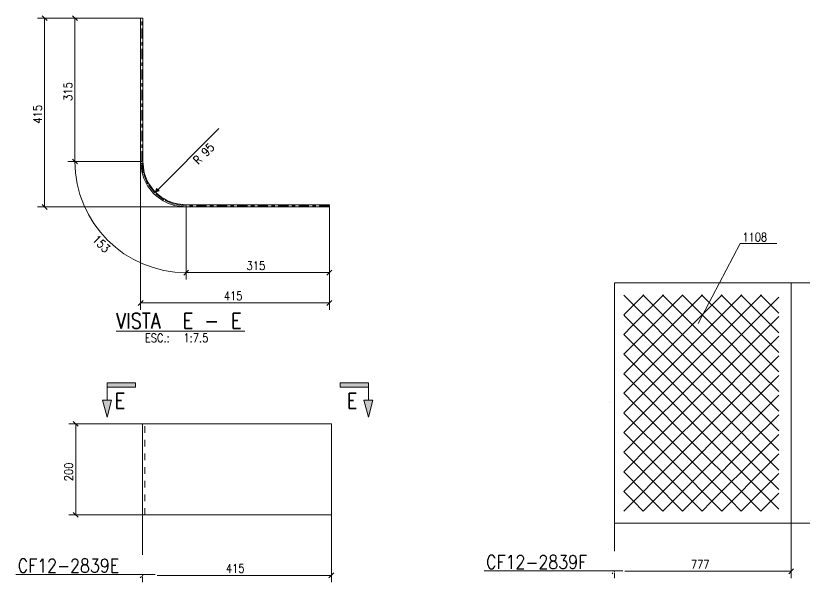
# Model space of a CAD drawing. Header units: millimetres. Extents: x 2 to 846, y 5 to 599.
# Drawn here: x 241.8 to 472.9, y 220.6 to 386.6 of the extents above; entities that cross this region are included whole.
import ezdxf

# ---------------------------------------------------------------- set-up
doc = ezdxf.new("R2010")
doc.units = ezdxf.units.MM
for name, pattern in [('XKITLINE00', [0]), ('XKITLINE02', [4, 2, -2]), ('XKITLINE03', [6, 3, -1, 1, -1])]:
    doc.linetypes.add(name, pattern=pattern)
for name, color, linetype, lineweight in [('Corte', 7, 'Continuous', 0), ('Cota', 4, 'Continuous', 0), ('Marca da peça', 2, 'Continuous', 0), ('Objeto gráfico', 3, 'Continuous', 0), ('Outro tipo de objeto', 7, 'Continuous', 0), ('Peça', 2, 'Continuous', 0), ('Texto', 7, 'Continuous', 0)]:
    doc.layers.add(name, color=color, linetype=linetype, lineweight=lineweight)
doc.styles.add('ROMANS', font='ROMANS__.TTF')
doc.styles.add('SIMPLEX', font='SIMPLEX_.TTF')

# ---------------------------------------------------------------- blocks, each defined once
blk = doc.blocks.new('*A44')
at = {"layer": 'Peça', "color": 4, "linetype": 'XKITLINE00', "lineweight": 0}
for p, q in [((334.29, 266.96), (278.95, 266.96)), ((278.95, 266.96), (278.95, 240.3)), ((334.29, 266.96), (334.29, 240.3)), ((278.95, 240.3), (334.29, 240.3))]:
    blk.add_line(p, q, dxfattribs=at)
at = {"layer": 'Peça', "color": 7, "linetype": 'XKITLINE02', "lineweight": 0}
blk.add_line((279.59, 240.3), (279.59, 266.96), dxfattribs=at)
blk = doc.blocks.new('*A45')
at = {"layer": 'Peça', "color": 4, "linetype": 'XKITLINE00', "lineweight": 0}
for p, q in [((278.36, 343.85), (278.36, 385.85)), ((278.36, 385.85), (279, 385.85)), ((279, 385.85), (279, 343.85)), ((278.36, 343.85), (278.82, 340.4)), ((279.43, 340.56), (279, 343.85)), ((288.24, 330.97), (291.7, 330.52)), ((291.7, 331.15), (288.41, 331.58)), ((291.7, 331.15), (333.7, 331.15)), ((333.7, 330.52), (291.7, 330.52)), ((333.7, 331.15), (333.7, 330.52))]:
    blk.add_line(p, q, dxfattribs=at)
at = {"layer": 'Peça', "color": 7, "linetype": 'XKITLINE03', "lineweight": 0}
for p, q in [((278.68, 343.85), (278.68, 385.85)), ((279.12, 340.48), (278.68, 343.85)), ((280.42, 337.34), (279.12, 340.48)), ((282.49, 334.65), (280.42, 337.34)), ((285.19, 332.58), (282.49, 334.65)), ((288.33, 331.28), (285.19, 332.58)), ((291.7, 330.83), (288.33, 331.28)), ((333.7, 330.83), (291.7, 330.83))]:
    blk.add_line(p, q, dxfattribs=at)
at = {"layer": 'Peça', "color": 4, "linetype": 'XKITLINE00', "lineweight": 0}
for radius in [13.33, 12.7]:
    blk.add_arc((291.7, 343.85), radius, 195, 255, dxfattribs=at)
blk = doc.blocks.new('*A47')
at = {"layer": 'Peça', "color": 4, "linetype": 'XKITLINE00', "lineweight": 0}
for p, q in [((417.24, 237.89), (417.24, 308.34)), ((469.04, 308.34), (417.24, 308.34)), ((469.04, 308.34), (469.04, 237.89)), ((469.04, 237.89), (417.24, 237.89))]:
    blk.add_line(p, q, dxfattribs=at)
at = {"layer": 'Peça', "color": 7, "linetype": 'XKITLINE00', "lineweight": 0}
blk.add_line((415.79, 273.11), (415.79, 273.11), dxfattribs=at)
blk = doc.blocks.new('*A60')
at = {"layer": 'Objeto gráfico', "color": 2, "linetype": 'XKITLINE00', "lineweight": 0}
for p, q in [((419.96, 298.91), (425.85, 304.8)), ((423.28, 301.33), (419.96, 304.65)), ((422.38, 295.58), (431.6, 304.8)), ((425.25, 292.71), (437.34, 304.8)), ((426.16, 304.2), (425.56, 304.8)), ((440.3, 290.06), (426.16, 304.2)), ((428.12, 289.83), (442.27, 303.97)), ((443.17, 292.93), (431.31, 304.8)), ((446.05, 295.81), (437.05, 304.8)), ((442.27, 303.97), (443.09, 304.8)), ((448.92, 298.68), (442.8, 304.8)), ((445.14, 301.1), (448.84, 304.8)), ((448.01, 298.23), (454.58, 304.8)), ((451.79, 301.55), (448.55, 304.8)), ((450.89, 295.35), (460.33, 304.8)), ((453.76, 292.48), (465.42, 304.14)), ((454.67, 304.43), (454.3, 304.8)), ((465.42, 293.68), (454.67, 304.43)), ((465.42, 299.42), (460.04, 304.8)), ((437.42, 287.18), (423.28, 301.33)), ((431, 286.96), (445.14, 301.1)), ((465.42, 287.93), (451.79, 301.55)), ((420.41, 298.45), (419.96, 298.91)), ((434.55, 284.31), (420.41, 298.45)), ((433.87, 284.08), (448.01, 298.23)), ((463.06, 284.54), (448.92, 298.68)), ((456.64, 289.61), (465.42, 298.39)), ((419.96, 293.16), (422.38, 295.58)), ((436.75, 281.21), (450.89, 295.35)), ((460.19, 281.66), (446.05, 295.81)), ((431.68, 281.44), (419.96, 293.16)), ((419.96, 287.41), (425.25, 292.71)), ((439.62, 278.34), (453.76, 292.48)), ((457.31, 278.79), (443.17, 292.93)), ((459.51, 286.73), (465.42, 292.64)), ((419.96, 281.66), (428.12, 289.83)), ((454.44, 275.92), (440.3, 290.06)), ((442.49, 275.46), (456.64, 289.61)), ((428.8, 278.56), (419.96, 287.41)), ((419.96, 275.92), (431, 286.96)), ((451.57, 273.04), (437.42, 287.18)), ((445.37, 272.59), (459.51, 286.73)), ((462.38, 283.86), (465.42, 286.89)), ((448.69, 270.17), (434.55, 284.31)), ((465.42, 282.18), (463.06, 284.54)), ((419.96, 270.17), (433.87, 284.08)), ((448.24, 269.72), (462.38, 283.86)), ((425.93, 275.69), (419.96, 281.66)), ((422.6, 267.07), (436.75, 281.21)), ((445.82, 267.29), (431.68, 281.44)), ((451.11, 266.84), (465.26, 280.98)), ((465.42, 276.43), (460.19, 281.66)), ((465.26, 280.98), (465.42, 281.15)), ((425.48, 264.2), (439.62, 278.34)), ((442.95, 264.42), (428.8, 278.56)), ((465.42, 270.69), (457.31, 278.79)), ((423.06, 272.82), (419.96, 275.92)), ((440.07, 261.55), (425.93, 275.69)), ((428.35, 261.32), (442.49, 275.46)), ((453.99, 263.97), (465.42, 275.4)), ((465.42, 264.94), (454.44, 275.92)), ((437.2, 258.67), (423.06, 272.82)), ((465.42, 259.19), (451.57, 273.04)), ((431.22, 258.45), (445.37, 272.59)), ((420.18, 269.94), (419.96, 270.17)), ((434.32, 255.8), (420.18, 269.94)), ((434.1, 255.57), (448.24, 269.72)), ((462.84, 256.03), (448.69, 270.17)), ((456.86, 261.1), (465.42, 269.65)), ((419.96, 264.42), (422.6, 267.07)), ((436.97, 252.7), (451.11, 266.84)), ((459.96, 253.15), (445.82, 267.29)), ((431.45, 252.93), (419.96, 264.42)), ((419.96, 258.67), (425.48, 264.2)), ((439.85, 249.83), (453.99, 263.97)), ((457.09, 250.28), (442.95, 264.42)), ((459.74, 258.22), (465.42, 263.9)), ((419.96, 252.93), (428.35, 261.32)), ((454.21, 247.41), (440.07, 261.55)), ((442.72, 246.95), (456.86, 261.1)), ((428.58, 250.05), (419.96, 258.67)), ((419.96, 247.18), (431.22, 258.45)), ((451.34, 244.53), (437.2, 258.67)), ((445.59, 244.08), (459.74, 258.22)), ((462.61, 255.35), (465.42, 258.16)), ((419.96, 241.43), (434.1, 255.57)), ((448.47, 241.66), (434.32, 255.8)), ((448.69, 241.43), (462.61, 255.35)), ((465.42, 253.44), (462.84, 256.03)), ((425.7, 247.18), (419.96, 252.93)), ((425.7, 241.43), (436.97, 252.7)), ((442.95, 241.43), (431.45, 252.93)), ((454.44, 241.43), (465.42, 252.41)), ((465.42, 247.7), (459.96, 253.15)), ((437.2, 241.43), (428.58, 250.05)), ((431.45, 241.43), (439.85, 249.83)), ((465.42, 241.95), (457.09, 250.28)), ((460.19, 241.43), (454.21, 247.41)), ((422.83, 244.31), (419.96, 247.18)), ((431.45, 241.43), (425.7, 247.18)), ((437.2, 241.43), (442.72, 246.95)), ((460.19, 241.43), (465.42, 246.66)), ((425.7, 241.43), (422.83, 244.31)), ((442.95, 241.43), (445.59, 244.08)), ((454.44, 241.43), (451.34, 244.53)), ((448.69, 241.43), (448.47, 241.66))]:
    blk.add_line(p, q, dxfattribs=at)
blk = doc.blocks.new('*A221')
at = {"layer": 'Cota', "color": 7, "linetype": 'XKITLINE00', "lineweight": 0}
for p, q in [((278.95, 240.3), (278.95, 228.62)), ((334.29, 240.3), (334.29, 220.56)), ((278.61, 222.22), (278.24, 221.85)), ((278.95, 222.22), (278.95, 220.56)), ((283.24, 222.56), (334.29, 222.56)), ((334.99, 223.27), (333.58, 221.85))]:
    blk.add_line(p, q, dxfattribs=at)
at = {"layer": 'Cota', "color": 3}
for p in [(278.95, 222.56), (334.29, 222.56)]:
    blk.add_point(p, dxfattribs=at)
at = {"layer": 'Cota', "color": 3, "style": 'SIMPLEX', "width": 0.85}
blk.add_text('415', height=2.5, dxfattribs=at).set_placement((303.37, 223.36))
blk = doc.blocks.new('*A222')
at = {"layer": 'Cota', "color": 7, "linetype": 'XKITLINE00', "lineweight": 0}
for p, q in [((278.95, 266.96), (257.3, 266.96)), ((258.64, 267.67), (260.06, 266.26)), ((259.35, 240.3), (259.35, 266.96)), ((258.64, 241), (260.06, 239.59)), ((278.95, 240.3), (257.3, 240.3))]:
    blk.add_line(p, q, dxfattribs=at)
at = {"layer": 'Cota', "color": 3}
for p in [(259.35, 266.96), (259.35, 240.3)]:
    blk.add_point(p, dxfattribs=at)
at = {"layer": 'Cota', "color": 3, "style": 'SIMPLEX', "width": 0.85}
blk.add_text('200', height=2.5, rotation=90.0002, dxfattribs=at).set_placement((258.55, 250.15))
blk = doc.blocks.new('*A223')
at = {"layer": 'Corte'}
for points in [[(268.52, 277.71), (268.52, 278.96), (276.86, 278.96)], [(276.86, 277.71), (268.52, 277.71), (276.86, 278.96)], [(336.81, 277.71), (336.81, 278.96), (345.14, 278.96)], [(345.14, 277.71), (336.81, 277.71), (345.14, 278.96)], [(268.52, 268.96), (267.18, 273.96), (269.86, 273.96)], [(345.14, 268.96), (343.8, 273.96), (346.48, 273.96)]]:
    blk.add_hatch(color=6, dxfattribs=at).paths.add_polyline_path(points, flags=17)
at = {"layer": 'Corte', "color": 6, "linetype": 'XKITLINE00', "lineweight": 0}
for p, q in [((268.52, 278.96), (276.86, 278.96)), ((268.52, 278.96), (268.52, 273.96)), ((276.86, 277.71), (268.52, 277.71)), ((276.86, 278.96), (276.86, 277.71)), ((345.14, 278.96), (336.81, 278.96)), ((336.81, 278.96), (336.81, 277.71)), ((336.81, 277.71), (345.14, 277.71)), ((345.14, 278.96), (345.14, 273.96)), ((267.18, 273.96), (269.86, 273.96)), ((268.52, 268.96), (267.18, 273.96)), ((268.52, 268.96), (269.86, 273.96)), ((346.48, 273.96), (343.8, 273.96)), ((345.14, 268.96), (343.8, 273.96)), ((345.14, 268.96), (346.48, 273.96))]:
    blk.add_line(p, q, dxfattribs=at)
at = {"layer": 'Corte', "color": 4, "style": 'ROMANS', "width": 0.85}
for p in [(270.77, 271.46), (338.8, 271.46)]:
    blk.add_text('E', height=4.5, dxfattribs=at).set_placement(p)
blk = doc.blocks.new('*A224')
at = {"layer": 'Texto', "color": 4, "linetype": 'XKITLINE00', "lineweight": 0}
blk.add_line((241.78, 222.82), (282.64, 222.82), dxfattribs=at)
at = {"layer": 'Texto', "color": 4, "style": 'ROMANS', "width": 0.85}
blk.add_text('CF12-2839E', height=4, dxfattribs=at).set_placement((242.38, 223.42))
blk = doc.blocks.new('*A225')
at = {"layer": 'Cota', "color": 7, "linetype": 'XKITLINE00', "lineweight": 0}
for p, q in [((278.36, 343.85), (278.36, 300.41)), ((333.7, 330.52), (333.7, 300.41)), ((279.07, 303.11), (277.66, 301.7)), ((334.4, 303.11), (332.99, 301.7)), ((278.36, 302.41), (333.7, 302.41))]:
    blk.add_line(p, q, dxfattribs=at)
at = {"layer": 'Cota', "color": 3}
for p in [(278.36, 302.41), (333.7, 302.41)]:
    blk.add_point(p, dxfattribs=at)
at = {"layer": 'Cota', "color": 3, "style": 'SIMPLEX', "width": 0.85}
blk.add_text('415', height=2.5, dxfattribs=at).set_placement((302.78, 303.21))
blk = doc.blocks.new('*A226')
at = {"layer": 'Cota', "color": 7, "linetype": 'XKITLINE00', "lineweight": 0}
for p, q in [((249.54, 386.56), (250.95, 385.14)), ((278.68, 385.85), (248.19, 385.85)), ((250.24, 330.52), (250.24, 385.85)), ((291.7, 330.52), (248.19, 330.52)), ((249.54, 331.22), (250.95, 329.81))]:
    blk.add_line(p, q, dxfattribs=at)
at = {"layer": 'Cota', "color": 3}
for p in [(250.24, 385.85), (250.24, 330.52)]:
    blk.add_point(p, dxfattribs=at)
at = {"layer": 'Cota', "color": 3, "style": 'SIMPLEX', "width": 0.85}
blk.add_text('415', height=2.5, rotation=90.0002, dxfattribs=at).set_placement((249.44, 354.94))
blk = doc.blocks.new('*A227')
at = {"layer": 'Cota'}
blk.add_hatch(color=7, dxfattribs=at).paths.add_polyline_path([(283.77, 335.23), (282.72, 334.87), (283.07, 335.93)], flags=17)
at = {"layer": 'Cota', "color": 7, "linetype": 'XKITLINE00', "lineweight": 0}
for p, q in [((282.72, 334.87), (301.33, 353.48)), ((283.07, 335.93), (282.72, 334.87)), ((283.77, 335.23), (282.72, 334.87)), ((283.07, 335.93), (283.77, 335.23))]:
    blk.add_line(p, q, dxfattribs=at)
blk.add_arc((291.7, 343.85), 12.7, 180, 270, dxfattribs=at)
at = {"layer": 'Cota', "color": 3, "style": 'SIMPLEX', "width": 0.85}
blk.add_text('R 95', height=2.5, rotation=45.0001, dxfattribs=at).set_placement((295.28, 342.77))
blk = doc.blocks.new('*A228')
at = {"layer": 'Cota', "color": 7, "linetype": 'XKITLINE00', "lineweight": 0}
for p, q in [((258.42, 344.56), (259.83, 343.14)), ((278.68, 343.85), (257.08, 343.85)), ((291.7, 330.83), (291.7, 309.28)), ((290.99, 310.57), (292.4, 311.99))]:
    blk.add_line(p, q, dxfattribs=at)
blk.add_arc((291.7, 343.85), 32.57, 180, 270, dxfattribs=at)
at = {"layer": 'Cota', "color": 7}
for p in [(259.13, 343.85), (291.7, 311.28)]:
    blk.add_point(p, dxfattribs=at)
at = {"layer": 'Cota', "color": 3, "style": 'SIMPLEX', "width": 0.85}
blk.add_text('153', height=2.5, rotation=-45.0001, dxfattribs=at).set_placement((264.04, 320.78))
blk = doc.blocks.new('*A229')
at = {"layer": 'Cota', "color": 7, "linetype": 'XKITLINE00', "lineweight": 0}
for p, q in [((258.43, 386.56), (259.84, 385.14)), ((278.68, 385.85), (257.08, 385.85)), ((259.13, 343.85), (259.13, 385.85)), ((258.43, 344.56), (259.84, 343.14)), ((278.68, 343.85), (257.08, 343.85))]:
    blk.add_line(p, q, dxfattribs=at)
at = {"layer": 'Cota', "color": 3}
for p in [(259.13, 385.85), (259.13, 343.85)]:
    blk.add_point(p, dxfattribs=at)
at = {"layer": 'Cota', "color": 3, "style": 'SIMPLEX', "width": 0.85}
blk.add_text('315', height=2.5, rotation=90.0002, dxfattribs=at).set_placement((258.33, 361.6))
blk = doc.blocks.new('*A230')
at = {"layer": 'Cota', "color": 7, "linetype": 'XKITLINE00', "lineweight": 0}
for p, q in [((291.7, 330.83), (291.7, 309.28)), ((333.7, 330.83), (333.7, 309.28)), ((292.4, 311.99), (290.99, 310.58)), ((334.4, 311.99), (332.99, 310.58)), ((291.7, 311.28), (333.7, 311.28))]:
    blk.add_line(p, q, dxfattribs=at)
at = {"layer": 'Cota', "color": 3}
for p in [(291.7, 311.28), (333.7, 311.28)]:
    blk.add_point(p, dxfattribs=at)
at = {"layer": 'Cota', "color": 3, "style": 'SIMPLEX', "width": 0.85}
blk.add_text('315', height=2.5, dxfattribs=at).set_placement((309.45, 312.08))
blk = doc.blocks.new('*A231')
at = {"layer": 'Outro tipo de objeto', "color": 1, "linetype": 'XKITLINE00', "lineweight": 0}
blk.add_line((271.19, 294.16), (308.95, 294.16), dxfattribs=at)
at = {"layer": 'Outro tipo de objeto', "color": 1, "style": 'ROMANS', "width": 0.85}
for s, p in [('VISTA', (271.19, 294.91)), ('E', (290.72, 294.91)), ('E', (304.86, 294.91)), ('-', (297.06, 294.91))]:
    blk.add_text(s, height=4.5, dxfattribs=at).set_placement(p)
at = {"layer": 'Outro tipo de objeto', "color": 3, "style": 'ROMANS', "width": 0.85}
for s, p in [('ESC.:', (279.61, 290.91)), ('1:7.5', (290.93, 290.91))]:
    blk.add_text(s, height=2.5, dxfattribs=at).set_placement(p)
blk = doc.blocks.new('*A234')
at = {"layer": 'Cota', "color": 7, "linetype": 'XKITLINE00', "lineweight": 0}
for p, q in [((417.24, 237.89), (417.24, 229.67)), ((469.04, 237.89), (469.04, 221.77)), ((469.75, 224.48), (468.33, 223.07)), ((416.74, 223.27), (416.54, 223.07)), ((417.24, 223.27), (417.24, 221.77)), ((420.32, 223.77), (469.04, 223.77))]:
    blk.add_line(p, q, dxfattribs=at)
at = {"layer": 'Cota', "color": 3}
for p in [(417.24, 223.77), (469.04, 223.77)]:
    blk.add_point(p, dxfattribs=at)
at = {"layer": 'Cota', "color": 3, "style": 'SIMPLEX', "width": 0.85}
blk.add_text('777', height=2.5, dxfattribs=at).set_placement((439.66, 224.57))
blk = doc.blocks.new('*A235')
at = {"layer": 'Cota', "color": 7, "linetype": 'XKITLINE00', "lineweight": 0}
for p, q in [((469.04, 308.34), (483.69, 308.34)), ((480.98, 309.04), (482.4, 307.63)), ((481.69, 237.89), (481.69, 308.34)), ((480.98, 238.6), (482.4, 237.18)), ((469.04, 237.89), (483.69, 237.89))]:
    blk.add_line(p, q, dxfattribs=at)
at = {"layer": 'Cota', "color": 3}
for p in [(481.69, 308.34), (481.69, 237.89)]:
    blk.add_point(p, dxfattribs=at)
at = {"layer": 'Cota', "color": 3, "style": 'SIMPLEX', "width": 0.85}
blk.add_text('1057', height=2.5, rotation=90.0002, dxfattribs=at).set_placement((480.89, 268.7))
blk = doc.blocks.new('*A236')
at = {"layer": 'Texto', "color": 4, "linetype": 'XKITLINE00', "lineweight": 0}
blk.add_line((379.05, 223.87), (419.72, 223.87), dxfattribs=at)
at = {"layer": 'Texto', "color": 4, "style": 'ROMANS', "width": 0.85}
blk.add_text('CF12-2839F', height=4, dxfattribs=at).set_placement((379.65, 224.47))
blk = doc.blocks.new('*A237')
at = {"layer": 'Marca da peça', "color": 7, "linetype": 'XKITLINE00', "lineweight": 0}
for p, q in [((441.81, 296.39), (454.13, 319.85)), ((454.13, 319.85), (464.87, 319.85))]:
    blk.add_line(p, q, dxfattribs=at)
at = {"layer": 'Marca da peça', "color": 4, "style": 'ROMANS', "width": 0.85}
blk.add_text('1108', height=2.5, dxfattribs=at).set_placement((454.73, 320.45))

msp = doc.modelspace()

# ---------------------------------------------------------------- block references
at = {"lineweight": 0}
for name in ['*A226', '*A229', '*A45', '*A227', '*A228', '*A225', '*A230', '*A237', '*A47', '*A235', '*A60', '*A231', '*A222', '*A44', '*A221', '*A234', '*A224', '*A236']:
    msp.add_blockref(name, (0, 0), dxfattribs=at)
at = {"layer": 'Corte', "lineweight": 0}
msp.add_blockref('*A223', (0, 0), dxfattribs=at)

doc.saveas('drawing.dxf')
